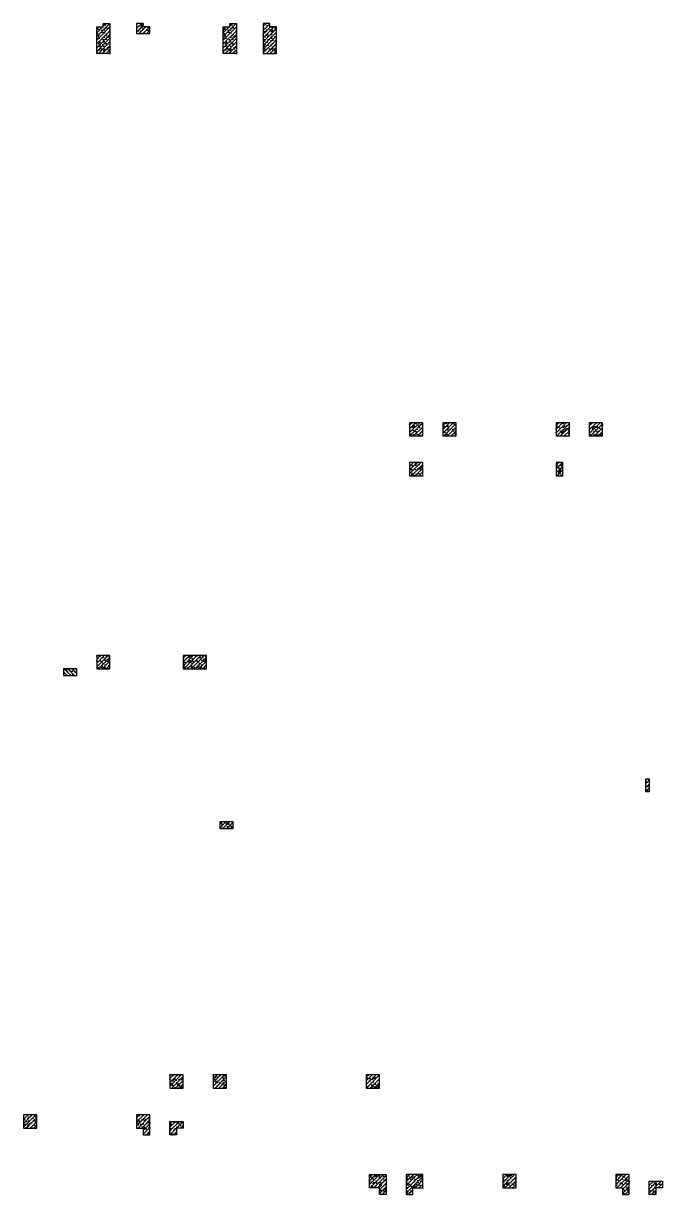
# Model space of a CAD drawing. Extents: x -100030 to 423145, y -43375 to 896525.
# Drawn here: x 413545 to 423145, y 684925 to 702525 of the extents above; entities that cross this region are included whole.
import ezdxf

# ---------------------------------------------------------------- set-up
doc = ezdxf.new("R2010")
doc.units = 0
doc.header["$LTSCALE"] = 500
for name, color, linetype in [('C-XREF-EXT', 7, 'CONTINUOUS'), ('S_CONS_COLU', 200, 'CONTINUOUS'), ('S_CONS_COLU_HACH', 7, 'CONTINUOUS')]:
    doc.layers.add(name, color=color, linetype=linetype)
pattern_1 = [(45, (-353302.515, -306148.228), (-28.2842712, 28.2842712), []), (50, (-353302.52, -306148.23), (143.452037, -12.550427), [15, -165]), (355, (-353302.52, -306148.23), (-27.750267, 150.438427), [12, -132]), (100.4514, (-353290.56, -306149.27), (115.701876, 137.88791), [12.74804, -140.228422]), (46.1842, (-353302.52, -306108.23), (213.44821, -33.1038), [22.5, -247.5]), (96.6356, (-353284.73, -306110.99), (186.93254, 194.82357), [19.12206, -210.3426]), (351.1842, (-353302.52, -306108.23), (186.93239, 194.82372), [18, -198]), (21, (-353282.52, -306118.23), (119.38141, -80.523778), [15, -165]), (326, (-353282.52, -306118.23), (48.663066, 145.03001), [12, -132]), (71.4514, (-353272.57, -306124.94), (168.044526, 64.5061), [12.74804, -140.228422]), (37.5, (-353302.515, -306148.23), (2.431971, 66.578771), [0, -130.4, 0, -134, 0, -132.5]), (7.5, (-353302.515, -306148.23), (52.613907, 78.882342), [0, -76.4, 0, -127.4, 0, -50.5]), (327.5, (-353347.115, -306148.23), (106.764487, -4.5109743), [0, -50, 0, -156, 0, -207]), (317.5, (-353367.12, -306148.23), (116.637234, 20.020996), [0, -65, 0, -103.6, 0, -147])]
pattern_2 = [(45, (-388795.49, -795224.866), (-28.2842712, 28.2842712), []), (50, (-388795.49, -795224.87), (143.452037, -12.550427), [15, -165]), (355, (-388795.49, -795224.87), (-27.750267, 150.438427), [12, -132]), (100.4514, (-388783.53, -795225.91), (115.701876, 137.887908), [12.748038, -140.228422]), (46.1842, (-388795.49, -795184.87), (213.44821, -33.103803), [22.5, -247.5]), (96.6356, (-388777.7, -795187.62), (186.93254, 194.823574), [19.12206, -210.3426]), (351.1842, (-388795.49, -795184.87), (186.93239, 194.82372), [18, -198]), (21, (-388775.49, -795194.87), (119.38141, -80.523778), [15, -165]), (326, (-388775.49, -795194.87), (48.663066, 145.03001), [12, -132]), (71.4514, (-388765.54, -795201.58), (168.044526, 64.5061), [12.748038, -140.228422]), (37.5, (-388795.49, -795224.866), (2.431971, 66.5787708), [0, -130.4, 0, -134, 0, -132.5]), (7.5, (-388795.49, -795224.866), (52.6139075, 78.8823424), [0, -76.4, 0, -127.4, 0, -50.5]), (327.5, (-388840.09, -795224.866), (106.7644872, -4.5109743), [0, -50, 0, -156, 0, -207]), (317.5, (-388860.09, -795224.87), (116.637234, 20.020996), [0, -65, 0, -103.6, 0, -147])]
pattern_3 = [(45, (-337152.514, -306148.228), (-28.2842712, 28.2842712), []), (50, (-337152.51, -306148.23), (143.452037, -12.550427), [15, -165]), (355, (-337152.51, -306148.23), (-27.750267, 150.438427), [12, -132]), (100.4514, (-337140.56, -306149.27), (115.701876, 137.88791), [12.74804, -140.228422]), (46.1842, (-337152.51, -306108.23), (213.44821, -33.1038), [22.5, -247.5]), (96.6356, (-337134.73, -306110.99), (186.93254, 194.82357), [19.12206, -210.3426]), (351.1842, (-337152.51, -306108.23), (186.93239, 194.82372), [18, -198]), (21, (-337132.51, -306118.23), (119.38141, -80.523778), [15, -165]), (326, (-337132.51, -306118.23), (48.663066, 145.03001), [12, -132]), (71.4514, (-337122.57, -306124.94), (168.044526, 64.5061), [12.74804, -140.228422]), (37.5, (-337152.514, -306148.23), (2.431971, 66.578771), [0, -130.4, 0, -134, 0, -132.5]), (7.5, (-337152.514, -306148.23), (52.613907, 78.882342), [0, -76.4, 0, -127.4, 0, -50.5]), (327.5, (-337197.114, -306148.23), (106.764487, -4.5109743), [0, -50, 0, -156, 0, -207]), (317.5, (-337217.11, -306148.23), (116.637234, 20.020996), [0, -65, 0, -103.6, 0, -147])]
pattern_4 = [(45, (-392356.205, -789298.508), (-28.2842712, 28.2842712), []), (50, (-392356.2, -789298.51), (143.452037, -12.550427), [15, -165]), (355, (-392356.2, -789298.51), (-27.750267, 150.438427), [12, -132]), (100.4514, (-392344.25, -789299.55), (115.701876, 137.887908), [12.748038, -140.228422]), (46.1842, (-392356.2, -789258.5), (213.44821, -33.103803), [22.5, -247.5]), (96.6356, (-392338.42, -789261.27), (186.93254, 194.823574), [19.12206, -210.3426]), (351.1842, (-392356.2, -789258.5), (186.93239, 194.82372), [18, -198]), (21, (-392336.2, -789268.51), (119.38141, -80.523778), [15, -165]), (326, (-392336.2, -789268.51), (48.663066, 145.03001), [12, -132]), (71.4514, (-392326.26, -789275.22), (168.044526, 64.5061), [12.748038, -140.228422]), (37.5, (-392356.205, -789298.51), (2.431971, 66.5787708), [0, -130.4, 0, -134, 0, -132.5]), (7.5, (-392356.205, -789298.51), (52.6139075, 78.8823424), [0, -76.4, 0, -127.4, 0, -50.5]), (327.5, (-392400.805, -789298.51), (106.7644872, -4.5109743), [0, -50, 0, -156, 0, -207]), (317.5, (-392420.805, -789298.51), (116.637234, 20.020996), [0, -65, 0, -103.6, 0, -147])]

# ---------------------------------------------------------------- blocks, each defined once
blk = doc.blocks.new('A$C1DA66590')
at = {"layer": 'S_CONS_COLU_HACH'}
h = blk.add_hatch(dxfattribs=at)
h.set_pattern_fill('AN31C', color=256, scale=200)
h.set_pattern_definition([(45, (-394256.205, -789298.508), (-28.2842712, 28.2842712), []), (50, (-394256.2, -789298.51), (143.452037, -12.550427), [15, -165]), (355, (-394256.2, -789298.51), (-27.750267, 150.438427), [12, -132]), (100.4514, (-394244.25, -789299.55), (115.701876, 137.887908), [12.748038, -140.228422]), (46.1842, (-394256.2, -789258.5), (213.44821, -33.103803), [22.5, -247.5]), (96.6356, (-394238.42, -789261.27), (186.93254, 194.823574), [19.12206, -210.3426]), (351.1842, (-394256.2, -789258.5), (186.93239, 194.82372), [18, -198]), (21, (-394236.2, -789268.51), (119.38141, -80.523778), [15, -165]), (326, (-394236.2, -789268.51), (48.663066, 145.03001), [12, -132]), (71.4514, (-394226.26, -789275.22), (168.044526, 64.5061), [12.748038, -140.228422]), (37.5, (-394256.205, -789298.51), (2.431971, 66.5787708), [0, -130.4, 0, -134, 0, -132.5]), (7.5, (-394256.205, -789298.51), (52.6139075, 78.8823424), [0, -76.4, 0, -127.4, 0, -50.5]), (327.5, (-394300.805, -789298.51), (106.7644872, -4.5109743), [0, -50, 0, -156, 0, -207]), (317.5, (-394320.805, -789298.51), (116.637234, 20.020996), [0, -65, 0, -103.6, 0, -147])])
h.paths.add_polyline_path([(25850, 7250), (25950, 7250), (25950, 7300), (26050, 7300), (26050, 6850), (25850, 6850)])
h = blk.add_hatch(dxfattribs=at)
h.set_pattern_fill('AN31C', color=256, scale=200)
h.set_pattern_definition([(45, (-394010.857, -789250.773), (-28.2842712, 28.2842712), []), (50, (-394010.86, -789250.77), (143.452037, -12.550427), [15, -165]), (355, (-394010.86, -789250.77), (-27.750267, 150.438427), [12, -132]), (100.4514, (-393998.9, -789251.82), (115.701876, 137.887908), [12.748038, -140.228422]), (46.1842, (-394010.86, -789210.77), (213.44821, -33.103803), [22.5, -247.5]), (96.6356, (-393993.07, -789213.53), (186.93254, 194.823574), [19.12206, -210.3426]), (351.1842, (-394010.86, -789210.77), (186.93239, 194.82372), [18, -198]), (21, (-393990.86, -789220.77), (119.38141, -80.523778), [15, -165]), (326, (-393990.86, -789220.77), (48.663066, 145.03001), [12, -132]), (71.4514, (-393980.91, -789227.48), (168.044526, 64.5061), [12.748038, -140.228422]), (37.5, (-394010.857, -789250.773), (2.431971, 66.5787708), [0, -130.4, 0, -134, 0, -132.5]), (7.5, (-394010.86, -789250.77), (52.6139075, 78.8823424), [0, -76.4, 0, -127.4, 0, -50.5]), (327.5, (-394055.46, -789250.773), (106.7644872, -4.5109743), [0, -50, 0, -156, 0, -207]), (317.5, (-394075.46, -789250.77), (116.637234, 20.020996), [0, -65, 0, -103.6, 0, -147])])
h.paths.add_polyline_path([(26650, 7150), (26650, 7250), (26550, 7250), (26550, 7300), (26450, 7300), (26450, 7150)])
h = blk.add_hatch(dxfattribs=at)
h.set_pattern_fill('AN31C', color=256, scale=200)
h.set_pattern_definition(pattern_4)
h.paths.add_polyline_path([(27750, 7250), (27850, 7250), (27850, 7300), (27950, 7300), (27950, 6850), (27750, 6850)])
h = blk.add_hatch(dxfattribs=at)
h.set_pattern_fill('AN31C', color=256, scale=200)
h.set_pattern_definition(pattern_4)
h.paths.add_polyline_path([(28550, 7250), (28450, 7250), (28450, 7300), (28350, 7300), (28350, 6850), (28550, 6850)])
h = blk.add_hatch(dxfattribs=at)
h.set_pattern_fill('AN31C', color=256, scale=200)
h.set_pattern_definition(pattern_2)
h.paths.add_polyline_path([(30750, 1300), (30550, 1300), (30550, 1100), (30750, 1100)])
h = blk.add_hatch(dxfattribs=at)
h.set_pattern_fill('AN31C', color=256, scale=200)
h.set_pattern_definition(pattern_2)
h.paths.add_polyline_path([(31250, 1300), (31050, 1300), (31050, 1100), (31250, 1100)])
h = blk.add_hatch(dxfattribs=at)
h.set_pattern_fill('AN31C', color=256, scale=200)
h.set_pattern_definition(pattern_2)
h.paths.add_polyline_path([(32950, 1300), (32750, 1300), (32750, 1100), (32950, 1100)])
h = blk.add_hatch(dxfattribs=at)
h.set_pattern_fill('AN31C', color=256, scale=200)
h.set_pattern_definition(pattern_2)
h.paths.add_polyline_path([(33450, 1300), (33250, 1300), (33250, 1100), (33450, 1100)])
h = blk.add_hatch(dxfattribs=at)
h.set_pattern_fill('AN31C', color=256, scale=200)
h.set_pattern_definition(pattern_2)
h.paths.add_polyline_path([(30750, 700), (30550, 700), (30550, 500), (30750, 500)])
h = blk.add_hatch(dxfattribs=at)
h.set_pattern_fill('AN31C', color=256, scale=200)
h.set_pattern_definition([(45, (-394495.49, -786024.866), (-28.2842712, 28.2842712), []), (50, (-394495.49, -786024.87), (143.452037, -12.550427), [15, -165]), (355, (-394495.49, -786024.87), (-27.750267, 150.438427), [12, -132]), (100.4514, (-394483.53, -786025.91), (115.701876, 137.887908), [12.748038, -140.228422]), (46.1842, (-394495.49, -785984.87), (213.44821, -33.103803), [22.5, -247.5]), (96.6356, (-394477.7, -785987.62), (186.93254, 194.823574), [19.12206, -210.3426]), (351.1842, (-394495.49, -785984.87), (186.93239, 194.82372), [18, -198]), (21, (-394475.49, -785994.87), (119.38141, -80.523778), [15, -165]), (326, (-394475.49, -785994.87), (48.663066, 145.03001), [12, -132]), (71.4514, (-394465.54, -786001.58), (168.044526, 64.5061), [12.748038, -140.228422]), (37.5, (-394495.49, -786024.866), (2.431971, 66.5787708), [0, -130.4, 0, -134, 0, -132.5]), (7.5, (-394495.49, -786024.866), (52.6139075, 78.8823424), [0, -76.4, 0, -127.4, 0, -50.5]), (327.5, (-394540.09, -786024.866), (106.7644872, -4.5109743), [0, -50, 0, -156, 0, -207]), (317.5, (-394560.09, -786024.87), (116.637234, 20.020996), [0, -65, 0, -103.6, 0, -147])])
h.paths.add_polyline_path([(32850, 700), (32750, 700), (32750, 500), (32850, 500)])
h = blk.add_hatch(dxfattribs=at)
h.set_pattern_fill('AN31C', color=256, scale=200)
h.set_pattern_definition([(45, (-364395.476, -798724.866), (-28.2842712, 28.2842712), []), (50, (-364395.48, -798724.87), (143.452037, -12.550427), [15, -165]), (355, (-364395.48, -798724.87), (-27.750267, 150.438427), [12, -132]), (100.4514, (-364383.52, -798725.91), (115.701876, 137.887908), [12.748038, -140.228422]), (46.1842, (-364395.48, -798684.87), (213.44821, -33.103803), [22.5, -247.5]), (96.6356, (-364377.69, -798687.62), (186.93254, 194.823574), [19.12206, -210.3426]), (351.1842, (-364395.48, -798684.87), (186.93239, 194.82372), [18, -198]), (21, (-364375.48, -798694.87), (119.38141, -80.523778), [15, -165]), (326, (-364375.48, -798694.87), (48.663066, 145.03001), [12, -132]), (71.4514, (-364365.53, -798701.58), (168.044526, 64.5061), [12.748038, -140.228422]), (37.5, (-364395.476, -798724.866), (2.431971, 66.5787708), [0, -130.4, 0, -134, 0, -132.5]), (7.5, (-364395.476, -798724.866), (52.6139075, 78.8823424), [0, -76.4, 0, -127.4, 0, -50.5]), (327.5, (-364440.076, -798724.866), (106.7644872, -4.5109743), [0, -50, 0, -156, 0, -207]), (317.5, (-364460.08, -798724.87), (116.637234, 20.020996), [0, -65, 0, -103.6, 0, -147])])
h.paths.add_polyline_path([(26050, -2200), (25850, -2200), (25850, -2400), (26050, -2400)])
h = blk.add_hatch(dxfattribs=at)
h.set_pattern_fill('AN31C', color=256, scale=200)
h.set_pattern_definition([(45, (-362945.477, -798724.866), (-28.2842712, 28.2842712), []), (50, (-362945.48, -798724.87), (143.452037, -12.550427), [15, -165]), (355, (-362945.48, -798724.87), (-27.750267, 150.438427), [12, -132]), (100.4514, (-362933.52, -798725.91), (115.701876, 137.887908), [12.748038, -140.228422]), (46.1842, (-362945.48, -798684.87), (213.44821, -33.103803), [22.5, -247.5]), (96.6356, (-362927.69, -798687.62), (186.93254, 194.823574), [19.12206, -210.3426]), (351.1842, (-362945.48, -798684.87), (186.93239, 194.82372), [18, -198]), (21, (-362925.48, -798694.87), (119.38141, -80.523778), [15, -165]), (326, (-362925.48, -798694.87), (48.663066, 145.03001), [12, -132]), (71.4514, (-362915.53, -798701.58), (168.044526, 64.5061), [12.748038, -140.228422]), (37.5, (-362945.477, -798724.866), (2.431971, 66.5787708), [0, -130.4, 0, -134, 0, -132.5]), (7.5, (-362945.48, -798724.866), (52.6139075, 78.8823424), [0, -76.4, 0, -127.4, 0, -50.5]), (327.5, (-362990.077, -798724.866), (106.7644872, -4.5109743), [0, -50, 0, -156, 0, -207]), (317.5, (-363010.08, -798724.87), (116.637234, 20.020996), [0, -65, 0, -103.6, 0, -147])])
h.paths.add_polyline_path([(27500, -2200), (27150, -2200), (27150, -2400), (27500, -2400)])
h = blk.add_hatch(dxfattribs=at)
h.set_pattern_fill('AN31C', color=256, scale=200, angle=90)
h.set_pattern_definition([(135, (812074.864, -414745.49), (-28.2842712, -28.2842712), []), (140, (812074.86, -414745.49), (12.550427, 143.452037), [15, -165]), (85, (812074.86, -414745.49), (-150.438427, -27.750267), [12, -132]), (190.4514, (812075.91, -414733.54), (-137.887908, 115.701876), [12.748038, -140.228422]), (136.1842, (812034.86, -414745.49), (33.103803, 213.44821), [22.5, -247.5]), (186.6356, (812037.62, -414727.7), (-194.823574, 186.93254), [19.12206, -210.3426]), (81.1842, (812034.86, -414745.5), (-194.82372, 186.93239), [18, -198]), (111, (812044.86, -414725.49), (80.523778, 119.38141), [15, -165]), (56, (812044.86, -414725.49), (-145.03001, 48.663066), [12, -132]), (161.4514, (812051.57, -414715.54), (-64.5061, 168.044526), [12.748038, -140.228422]), (127.5, (812074.864, -414745.49), (-66.5787708, 2.431971), [0, -130.4, 0, -134, 0, -132.5]), (97.5, (812074.864, -414745.49), (-78.8823424, 52.6139075), [0, -76.4, 0, -127.4, 0, -50.5]), (57.5, (812074.864, -414790.09), (4.5109743, 106.7644872), [0, -50, 0, -156, 0, -207]), (47.5, (812074.86, -414810.09), (-20.020996, 116.637234), [0, -65, 0, -103.6, 0, -147])])
h.paths.add_polyline_path([(25350, -2400), (25350, -2500), (25550, -2500), (25550, -2400)])
h = blk.add_hatch(dxfattribs=at)
h.set_pattern_fill('AN31C', color=256, scale=200)
h.set_pattern_definition([(45, (-348945.5, -800574.866), (-28.2842712, 28.2842712), []), (50, (-348945.5, -800574.87), (143.452037, -12.550427), [15, -165]), (355, (-348945.5, -800574.87), (-27.750267, 150.438427), [12, -132]), (100.4514, (-348933.55, -800575.91), (115.701876, 137.887908), [12.748038, -140.228422]), (46.1842, (-348945.5, -800534.87), (213.44821, -33.103803), [22.5, -247.5]), (96.6356, (-348927.71, -800537.62), (186.93254, 194.823574), [19.12206, -210.3426]), (351.1842, (-348945.5, -800534.87), (186.93239, 194.82372), [18, -198]), (21, (-348925.5, -800544.87), (119.38141, -80.523778), [15, -165]), (326, (-348925.5, -800544.87), (48.663066, 145.03001), [12, -132]), (71.4514, (-348915.55, -800551.58), (168.044526, 64.5061), [12.748038, -140.228422]), (37.5, (-348945.5, -800574.866), (2.431971, 66.5787708), [0, -130.4, 0, -134, 0, -132.5]), (7.5, (-348945.5, -800574.866), (52.6139075, 78.8823424), [0, -76.4, 0, -127.4, 0, -50.5]), (327.5, (-348990.1, -800574.866), (106.7644872, -4.5109743), [0, -50, 0, -156, 0, -207]), (317.5, (-349010.1, -800574.87), (116.637234, 20.020996), [0, -65, 0, -103.6, 0, -147])])
h.paths.add_polyline_path([(34100, -4050), (34150, -4050), (34150, -4250), (34100, -4250)])
h = blk.add_hatch(dxfattribs=at)
h.set_pattern_fill('AN31C', color=256, scale=200)
h.set_pattern_definition([(45, (-384545.49, -789824.866), (-28.2842712, 28.2842712), []), (50, (-384545.49, -789824.87), (143.452037, -12.550427), [15, -165]), (355, (-384545.49, -789824.87), (-27.750267, 150.438427), [12, -132]), (100.4514, (-384533.53, -789825.91), (115.701876, 137.887908), [12.748038, -140.228422]), (46.1842, (-384545.49, -789784.87), (213.44821, -33.103803), [22.5, -247.5]), (96.6356, (-384527.7, -789787.62), (186.93254, 194.823574), [19.12206, -210.3426]), (351.1842, (-384545.49, -789784.87), (186.93239, 194.82372), [18, -198]), (21, (-384525.49, -789794.87), (119.38141, -80.523778), [15, -165]), (326, (-384525.49, -789794.87), (48.663066, 145.03001), [12, -132]), (71.4514, (-384515.54, -789801.58), (168.044526, 64.5061), [12.748038, -140.228422]), (37.5, (-384545.49, -789824.866), (2.431971, 66.5787708), [0, -130.4, 0, -134, 0, -132.5]), (7.5, (-384545.49, -789824.866), (52.6139075, 78.8823424), [0, -76.4, 0, -127.4, 0, -50.5]), (327.5, (-384590.09, -789824.866), (106.7644872, -4.5109743), [0, -50, 0, -156, 0, -207]), (317.5, (-384610.09, -789824.87), (116.637234, 20.020996), [0, -65, 0, -103.6, 0, -147])])
h.paths.add_polyline_path([(27900, -4700), (27700, -4700), (27700, -4800), (27900, -4800)])
h = blk.add_hatch(dxfattribs=at)
h.set_pattern_fill('AN31C', color=256, scale=200)
h.set_pattern_definition(pattern_2)
h.paths.add_polyline_path([(27150, -8500), (26950, -8500), (26950, -8700), (27150, -8700)])
h = blk.add_hatch(dxfattribs=at)
h.set_pattern_fill('AN31C', color=256, scale=200)
h.set_pattern_definition([(45, (-389445.49, -795224.866), (-28.2842712, 28.2842712), []), (50, (-389445.49, -795224.87), (143.452037, -12.550427), [15, -165]), (355, (-389445.49, -795224.87), (-27.750267, 150.438427), [12, -132]), (100.4514, (-389433.53, -795225.91), (115.701876, 137.887908), [12.748038, -140.228422]), (46.1842, (-389445.49, -795184.87), (213.44821, -33.103803), [22.5, -247.5]), (96.6356, (-389427.7, -795187.62), (186.93254, 194.823574), [19.12206, -210.3426]), (351.1842, (-389445.49, -795184.87), (186.93239, 194.82372), [18, -198]), (21, (-389425.49, -795194.87), (119.38141, -80.523778), [15, -165]), (326, (-389425.49, -795194.87), (48.663066, 145.03001), [12, -132]), (71.4514, (-389415.54, -795201.58), (168.044526, 64.5061), [12.748038, -140.228422]), (37.5, (-389445.49, -795224.866), (2.431971, 66.5787708), [0, -130.4, 0, -134, 0, -132.5]), (7.5, (-389445.49, -795224.866), (52.6139075, 78.8823424), [0, -76.4, 0, -127.4, 0, -50.5]), (327.5, (-389490.09, -795224.866), (106.7644872, -4.5109743), [0, -50, 0, -156, 0, -207]), (317.5, (-389510.09, -795224.87), (116.637234, 20.020996), [0, -65, 0, -103.6, 0, -147])])
h.paths.add_polyline_path([(27800, -8500), (27600, -8500), (27600, -8700), (27800, -8700)])
h = blk.add_hatch(dxfattribs=at)
h.set_pattern_fill('AN31C', color=256, scale=200)
h.set_pattern_definition([(45, (-386745.49, -793724.866), (-28.2842712, 28.2842712), []), (50, (-386745.49, -793724.87), (143.452037, -12.550427), [15, -165]), (355, (-386745.49, -793724.87), (-27.750267, 150.438427), [12, -132]), (100.4514, (-386733.53, -793725.91), (115.701876, 137.887908), [12.748038, -140.228422]), (46.1842, (-386745.49, -793684.87), (213.44821, -33.103803), [22.5, -247.5]), (96.6356, (-386727.7, -793687.62), (186.93254, 194.823574), [19.12206, -210.3426]), (351.1842, (-386745.49, -793684.87), (186.93239, 194.82372), [18, -198]), (21, (-386725.49, -793694.87), (119.38141, -80.523778), [15, -165]), (326, (-386725.49, -793694.87), (48.663066, 145.03001), [12, -132]), (71.4514, (-386715.54, -793701.58), (168.044526, 64.5061), [12.748038, -140.228422]), (37.5, (-386745.49, -793724.866), (2.431971, 66.5787708), [0, -130.4, 0, -134, 0, -132.5]), (7.5, (-386745.49, -793724.866), (52.6139075, 78.8823424), [0, -76.4, 0, -127.4, 0, -50.5]), (327.5, (-386790.09, -793724.866), (106.7644872, -4.5109743), [0, -50, 0, -156, 0, -207]), (317.5, (-386810.09, -793724.87), (116.637234, 20.020996), [0, -65, 0, -103.6, 0, -147])])
h.paths.add_polyline_path([(30100, -8500), (29900, -8500), (29900, -8700), (30100, -8700)])
h = blk.add_hatch(dxfattribs=at)
h.set_pattern_fill('AN31C', color=256, scale=200)
h.set_pattern_definition(pattern_2)
h.paths.add_polyline_path([(24950, -9100), (24750, -9100), (24750, -9300), (24950, -9300)])
h = blk.add_hatch(dxfattribs=at)
h.set_pattern_fill('AN31C', color=256, scale=200)
h.set_pattern_definition([(45, (-320102.515, -305248.23), (-28.2842712, 28.2842712), []), (50, (-320102.52, -305248.23), (143.452037, -12.550427), [15, -165]), (355, (-320102.52, -305248.23), (-27.750267, 150.438427), [12, -132]), (100.4514, (-320090.56, -305249.28), (115.701876, 137.88791), [12.74804, -140.228422]), (46.1842, (-320102.52, -305208.23), (213.44821, -33.1038), [22.5, -247.5]), (96.6356, (-320084.73, -305210.99), (186.93254, 194.82357), [19.12206, -210.3426]), (351.1842, (-320102.52, -305208.23), (186.93239, 194.82372), [18, -198]), (21, (-320082.52, -305218.23), (119.38141, -80.523778), [15, -165]), (326, (-320082.52, -305218.23), (48.663066, 145.03001), [12, -132]), (71.4514, (-320072.57, -305224.94), (168.044526, 64.5061), [12.74804, -140.228422]), (37.5, (-320102.515, -305248.23), (2.431971, 66.578771), [0, -130.4, 0, -134, 0, -132.5]), (7.5, (-320102.515, -305248.23), (52.613907, 78.882342), [0, -76.4, 0, -127.4, 0, -50.5]), (327.5, (-320147.115, -305248.23), (106.764487, -4.5109743), [0, -50, 0, -156, 0, -207]), (317.5, (-320167.115, -305248.23), (116.637234, 20.020996), [0, -65, 0, -103.6, 0, -147])])
h.paths.add_polyline_path([(26550, -9400), (26650, -9400), (26650, -9100), (26450, -9100), (26450, -9300), (26550, -9300)])
h = blk.add_hatch(dxfattribs=at)
h.set_pattern_fill('AN31C', color=256, scale=200)
h.set_pattern_definition([(45, (-320202.515, -305248.23), (-28.2842712, 28.2842712), []), (50, (-320202.52, -305248.23), (143.452037, -12.550427), [15, -165]), (355, (-320202.52, -305248.23), (-27.750267, 150.438427), [12, -132]), (100.4514, (-320190.56, -305249.28), (115.701876, 137.88791), [12.74804, -140.228422]), (46.1842, (-320202.52, -305208.23), (213.44821, -33.1038), [22.5, -247.5]), (96.6356, (-320184.73, -305210.99), (186.93254, 194.82357), [19.12206, -210.3426]), (351.1842, (-320202.52, -305208.23), (186.93239, 194.82372), [18, -198]), (21, (-320182.52, -305218.23), (119.38141, -80.523778), [15, -165]), (326, (-320182.52, -305218.23), (48.663066, 145.03001), [12, -132]), (71.4514, (-320172.57, -305224.94), (168.044526, 64.5061), [12.74804, -140.228422]), (37.5, (-320202.515, -305248.23), (2.431971, 66.578771), [0, -130.4, 0, -134, 0, -132.5]), (7.5, (-320202.515, -305248.23), (52.613907, 78.882342), [0, -76.4, 0, -127.4, 0, -50.5]), (327.5, (-320247.115, -305248.23), (106.764487, -4.5109743), [0, -50, 0, -156, 0, -207]), (317.5, (-320267.12, -305248.23), (116.637234, 20.020996), [0, -65, 0, -103.6, 0, -147])])
h.paths.add_polyline_path([(27050, -9400), (26950, -9400), (26950, -9200), (27150, -9200), (27150, -9300), (27050, -9300)])
h = blk.add_hatch(dxfattribs=at)
h.set_pattern_fill('AN31C', color=256, scale=200)
h.set_pattern_definition(pattern_3)
h.paths.add_polyline_path([(30100, -10300), (30100, -10200), (29950, -10200), (29950, -10000), (30200, -10000), (30200, -10300)])
h = blk.add_hatch(dxfattribs=at)
h.set_pattern_fill('AN31C', color=256, scale=200)
h.set_pattern_definition(pattern_3)
h.paths.add_polyline_path([(30600, -10300), (30600, -10200), (30750, -10200), (30750, -10000), (30500, -10000), (30500, -10300)])
h = blk.add_hatch(dxfattribs=at)
h.set_pattern_fill('AN31C', color=256, scale=200)
h.set_pattern_definition(pattern_2)
h.paths.add_polyline_path([(32150, -10000), (31950, -10000), (31950, -10200), (32150, -10200)])
h = blk.add_hatch(dxfattribs=at)
h.set_pattern_fill('AN31C', color=256, scale=200)
h.set_pattern_definition(pattern_1)
h.paths.add_polyline_path([(33750, -10300), (33850, -10300), (33850, -10000), (33650, -10000), (33650, -10200), (33750, -10200)])
h = blk.add_hatch(dxfattribs=at)
h.set_pattern_fill('AN31C', color=256, scale=200)
h.set_pattern_definition(pattern_1)
h.paths.add_polyline_path([(34250, -10300), (34150, -10300), (34150, -10100), (34350, -10100), (34350, -10200), (34250, -10200)])
at = {"layer": 'S_CONS_COLU'}
for points in [[(25850, 7250), (25950, 7250), (25950, 7300), (26050, 7300), (26050, 6850), (25850, 6850)], [(26650, 7150), (26650, 7250), (26550, 7250), (26550, 7300), (26450, 7300), (26450, 7150)], [(27750, 7250), (27850, 7250), (27850, 7300), (27950, 7300), (27950, 6850), (27750, 6850)], [(28550, 7250), (28450, 7250), (28450, 7300), (28350, 7300), (28350, 6850), (28550, 6850)], [(30750, 1300), (30550, 1300), (30550, 1100), (30750, 1100)], [(31250, 1300), (31050, 1300), (31050, 1100), (31250, 1100)], [(32950, 1300), (32750, 1300), (32750, 1100), (32950, 1100)], [(33450, 1300), (33250, 1300), (33250, 1100), (33450, 1100)], [(30750, 700), (30550, 700), (30550, 500), (30750, 500)], [(32850, 700), (32750, 700), (32750, 500), (32850, 500)], [(26050, -2200), (25850, -2200), (25850, -2400), (26050, -2400)], [(27500, -2200), (27150, -2200), (27150, -2400), (27500, -2400)], [(25350, -2400), (25350, -2500), (25550, -2500), (25550, -2400)], [(27900, -4700), (27700, -4700), (27700, -4800), (27900, -4800)], [(27150, -8500), (26950, -8500), (26950, -8700), (27150, -8700)], [(27800, -8500), (27600, -8500), (27600, -8700), (27800, -8700)], [(30100, -8500), (29900, -8500), (29900, -8700), (30100, -8700)], [(24950, -9100), (24750, -9100), (24750, -9300), (24950, -9300)], [(26550, -9400), (26650, -9400), (26650, -9100), (26450, -9100), (26450, -9300), (26550, -9300)], [(27050, -9400), (26950, -9400), (26950, -9200), (27150, -9200), (27150, -9300), (27050, -9300)], [(30100, -10300), (30100, -10200), (29950, -10200), (29950, -10000), (30200, -10000), (30200, -10300)], [(30600, -10300), (30600, -10200), (30750, -10200), (30750, -10000), (30500, -10000), (30500, -10300)], [(32150, -10000), (31950, -10000), (31950, -10200), (32150, -10200)]]:
    blk.add_lwpolyline(points, close=True, dxfattribs=at)
at = {"layer": 'S_CONS_COLU', "elevation": 0}
for points in [[(34100, -4050), (34150, -4050), (34150, -4250), (34100, -4250)], [(33750, -10300), (33850, -10300), (33850, -10000), (33650, -10000), (33650, -10200), (33750, -10200)], [(34250, -10300), (34150, -10300), (34150, -10100), (34350, -10100), (34350, -10200), (34250, -10200)]]:
    blk.add_lwpolyline(points, close=True, dxfattribs=at)

msp = doc.modelspace()

# ---------------------------------------------------------------- block references
at = {"layer": 'C-XREF-EXT'}
msp.add_blockref('A$C1DA66590', (388795.4875, 695224.8661), dxfattribs=at)

doc.saveas('drawing.dxf')
